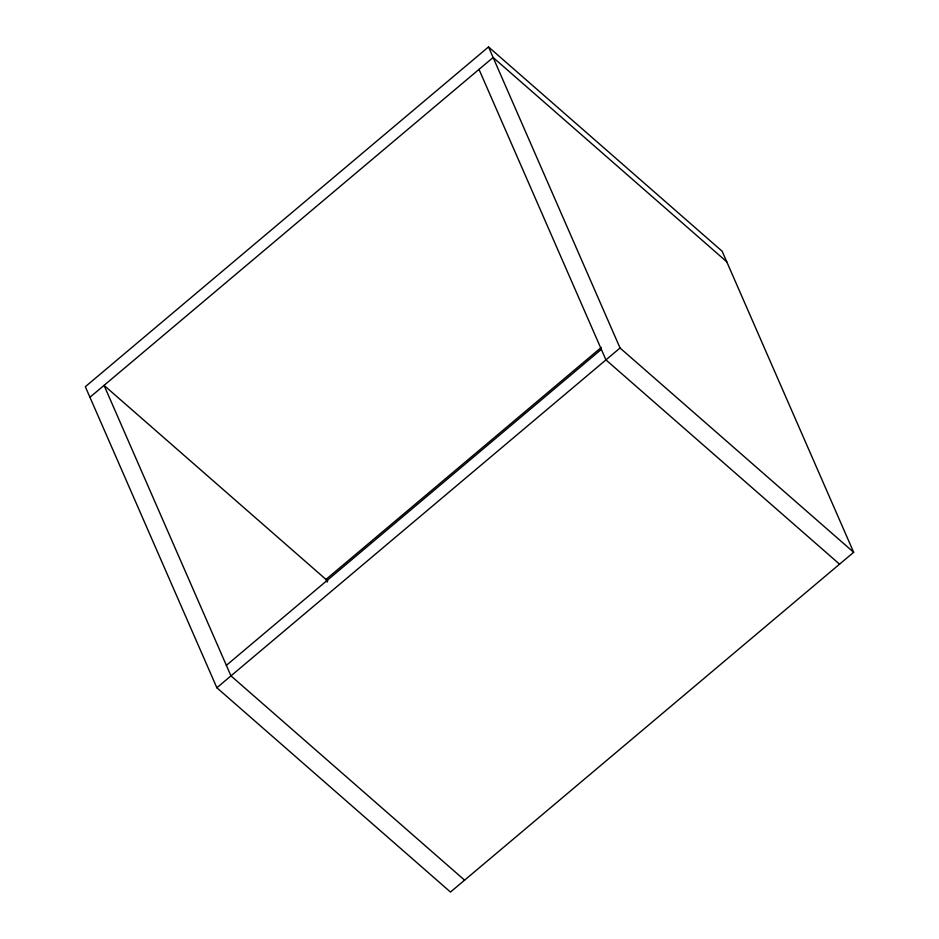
<?xml version="1.0" encoding="UTF-8"?>
<svg xmlns="http://www.w3.org/2000/svg" width="939" height="939" viewBox="0 0 939 939"><rect width="100%" height="100%" fill="white"/><g stroke="black" fill="none" stroke-linecap="round" stroke-linejoin="round"><path stroke-width="1.41" d="M488.515 46.95L85.332 386.715L216.862 687.771L450.485 892.05L853.668 552.285L722.138 251.229L488.515 46.95L620.045 348.005L853.668 552.285M89.944 397.256L493.128 57.49L726.739 261.77M601.336 347.395L325.986 579.433L327.159 582.11M226.369 665.34L601.336 349.355M216.862 687.771L620.045 348.005M839.548 564.175L605.937 359.895L479.007 69.38M327.746 580.971L104.053 385.366L230.971 675.88L464.594 880.16"/></g></svg>
